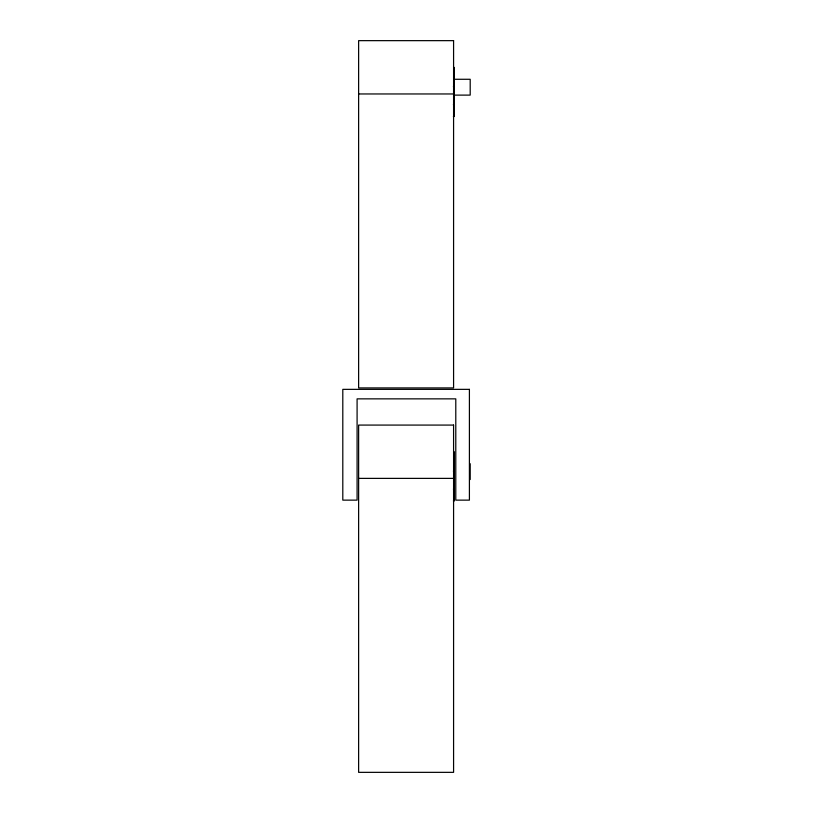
<?xml version="1.0" encoding="UTF-8"?>
<svg xmlns="http://www.w3.org/2000/svg" width="813" height="813" viewBox="0 0 813 813"><rect width="100%" height="100%" fill="white"/><g stroke="black" fill="none" stroke-linecap="round" stroke-linejoin="round"><path stroke-width="1.22" d="M454.376 79.278L470.199 79.278L470.199 95.111L454.376 95.111M453.39 86.706L454.376 86.706M358.624 93.962L453.583 93.962M453.39 104.704L454.376 104.704M453.39 116.472L454.376 116.472L454.376 67.408M453.39 471.134L454.376 471.134M358.624 478.379L453.583 478.379M453.39 489.131L454.376 489.131M453.39 500.889L454.376 500.889L454.376 451.835M470.199 463.705L470.199 479.538M453.583 40.65L358.624 40.65L358.624 387.923L453.583 387.923L453.583 40.65M469.406 389.356L342.801 389.356L342.801 500.137L357.09 500.137L357.09 398.858L455.788 398.858L455.788 500.137L469.406 500.137L469.406 389.356M453.583 425.077L358.624 425.077L358.624 772.35L453.583 772.35L453.583 425.077"/></g></svg>
